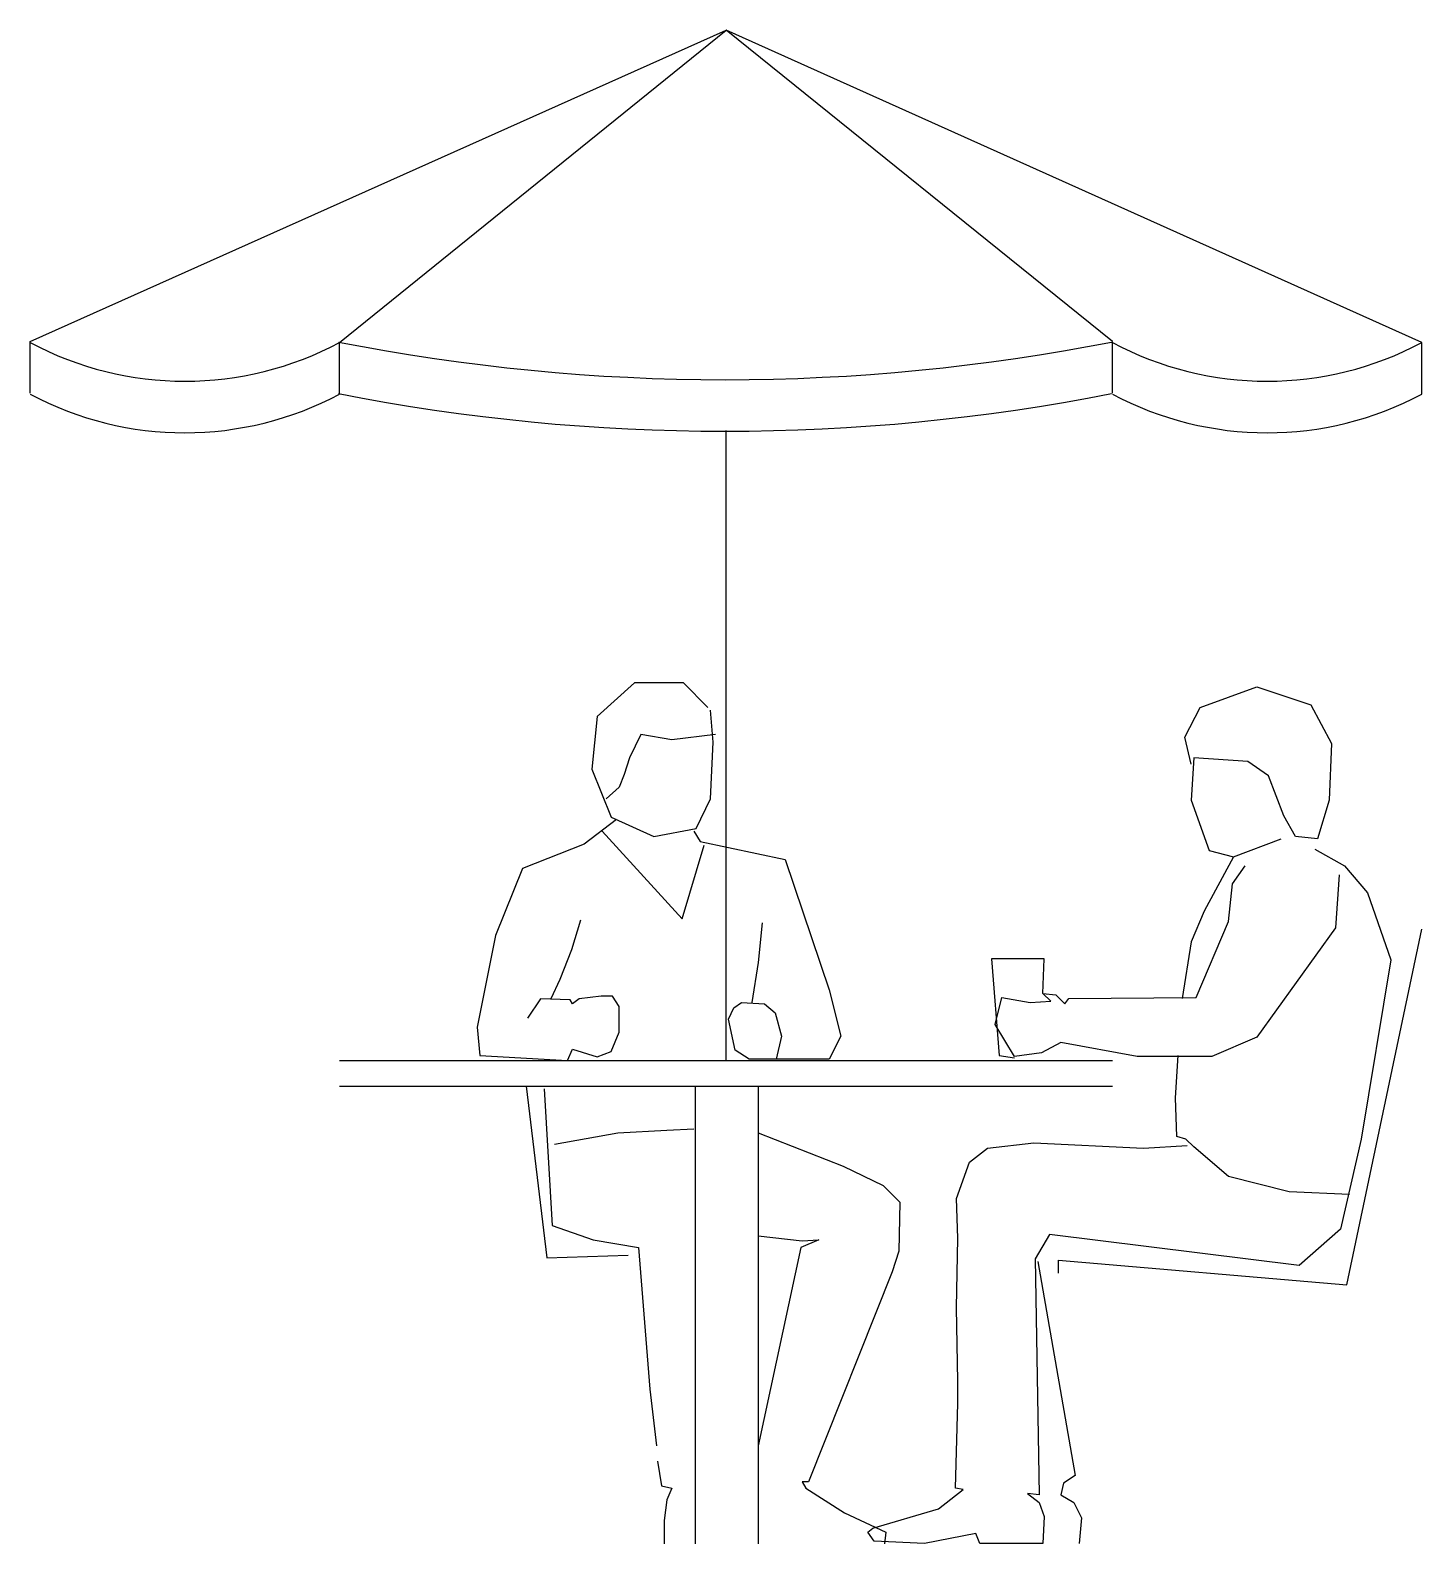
# Model space of a CAD drawing. Extents: x 76087 to 77966, y 18174 to 20218.
import ezdxf

# ---------------------------------------------------------------- set-up
doc = ezdxf.new("R2010")
doc.units = 0
doc.header["$LTSCALE"] = 1270
doc.header["$MEASUREMENT"] = 0
doc.layers.get('0').update_dxf_attribs({"linetype": 'CONTINUOUS'})

msp = doc.modelspace()

# ---------------------------------------------------------------- linework, layer by layer
at = {"linetype": 'CONTINUOUS'}
for p, q in [((76086.7, 19797.2), (77026.3, 20217.6)), ((76504.3, 19795.8), (77026.3, 20217.6)), ((77548.3, 19797.2), (77026.3, 20217.6)), ((77965.9, 19795.8), (77026.3, 20217.6)), ((76086.7, 19727.6), (76086.7, 19797.2)), ((76504.3, 19726.2), (76504.3, 19795.8)), ((77548.3, 19727.6), (77548.3, 19797.2)), ((77965.9, 19726.2), (77965.9, 19795.8)), ((77026.3, 18826.2), (77026.3, 19677.1)), ((76902.7, 19336.1), (76852.3, 19290.9)), ((76968.8, 19336.1), (76902.7, 19336.1)), ((77001.9, 19303), (76968.8, 19336.1)), ((77666.7, 19303), (77743.2, 19330.9)), ((77743.2, 19330.9), (77816.3, 19306.5)), ((77008.9, 19256.1), (77005.4, 19299.6)), ((77645.8, 19263), (77666.7, 19303)), ((77816.3, 19306.5), (77844.1, 19254.3)), ((76852.3, 19290.9), (76845.3, 19219.5)), ((76911.4, 19266.5), (76895.8, 19235.2)), ((76953.2, 19259.5), (76911.4, 19266.5)), ((77012.3, 19266.5), (76953.2, 19259.5)), ((77005.4, 19179.5), (77008.9, 19256.1)), ((77654.5, 19226.5), (77645.8, 19263)), ((77844.1, 19254.3), (77840.7, 19177.8)), ((76895.8, 19235.2), (76888.8, 19212.6)), ((77658, 19235.2), (77654.5, 19177.8)), ((77731, 19230), (77658, 19235.2)), ((76845.3, 19219.5), (76871.4, 19155.1)), ((77758.9, 19210.8), (77731, 19230)), ((76881.8, 19195.2), (76864.4, 19179.5)), ((76888.8, 19212.6), (76881.8, 19195.2)), ((77779.8, 19156.9), (77758.9, 19210.8)), ((76986.2, 19139.5), (77005.4, 19179.5)), ((77654.5, 19177.8), (77678.8, 19109.9)), ((77840.7, 19177.8), (77825, 19125.6)), ((76878.4, 19151.7), (76834.9, 19118.6)), ((76871.4, 19155.1), (76928.8, 19129)), ((77795.4, 19129), (77779.8, 19156.9)), ((76859.2, 19136), (76967.1, 19017.7)), ((76928.8, 19129), (76986.2, 19139.5)), ((76982.8, 19136), (76991.5, 19122.1)), ((76834.9, 19118.6), (76751.3, 19085.5)), ((76967.1, 19017.7), (76996.7, 19116.9)), ((76991.5, 19122.1), (77106.4, 19097.7)), ((77711.9, 19101.2), (77776.3, 19125.6)), ((77825, 19125.6), (77795.4, 19129)), ((77821.5, 19111.6), (77861.5, 19089)), ((77106.4, 19097.7), (77165.5, 18921.9)), ((77711.9, 19101.2), (77671.9, 19028.1)), ((77678.8, 19109.9), (77711.9, 19101.2)), ((76751.3, 19085.5), (76714.8, 18995)), ((77710.2, 19064.7), (77727.6, 19089)), ((77854.6, 19076.8), (77849.4, 19005.5)), ((77861.5, 19089), (77892.9, 19052.5)), ((77704.9, 19014.2), (77710.2, 19064.7)), ((77892.9, 19052.5), (77924.2, 18962)), ((76829.6, 19015.9), (76817.5, 18975.8)), ((77075.1, 19012.4), (77069.8, 18958.4)), ((77671.9, 19028.1), (77654.5, 18986.4)), ((77661.4, 18911.5), (77704.9, 19014.2)), ((76714.8, 18995), (76690.4, 18871.4)), ((77849.4, 19005.5), (77743.2, 18857.6)), ((77865, 18523.5), (77965.9, 19003.7)), ((76817.5, 18975.8), (76801.8, 18935.8)), ((77654.5, 18986.4), (77642.3, 18909.8)), ((77069.8, 18958.4), (77061.1, 18904.5)), ((77384.8, 18963.7), (77395.2, 18833.2)), ((77456.1, 18963.7), (77384.8, 18963.7)), ((77454.4, 18916.8), (77456.1, 18963.7)), ((77924.2, 18962), (77884.2, 18720.1)), ((76801.8, 18935.8), (76789.6, 18909.7)), ((76775.7, 18909.7), (76758.3, 18883.6)), ((76815.7, 18908), (76775.7, 18909.7)), ((76819.2, 18902.7), (76815.7, 18908)), ((76827.9, 18909.7), (76819.2, 18902.7)), ((76857.5, 18913.2), (76827.9, 18909.7)), ((76873.1, 18913.2), (76857.5, 18913.2)), ((76881.8, 18899.3), (76873.1, 18913.2)), ((77165.5, 18921.9), (77181.2, 18859.2)), ((77390, 18875), (77398.7, 18911.5)), ((77398.7, 18911.5), (77437, 18904.6)), ((77437, 18904.6), (77464.8, 18906.3)), ((77454.4, 18916.8), (77471.8, 18915)), ((77464.8, 18906.3), (77454.4, 18916.8)), ((77471.8, 18915), (77484, 18902.8)), ((77484, 18902.8), (77489.2, 18909.8)), ((77489.2, 18909.8), (77661.4, 18911.5)), ((76881.8, 18864.5), (76881.8, 18899.3)), ((77029.8, 18881.9), (77036.8, 18897.5)), ((77036.8, 18897.5), (77047.2, 18904.5)), ((77047.2, 18904.5), (77078.5, 18902.7)), ((77078.5, 18902.7), (77092.5, 18890.6)), ((77092.5, 18890.6), (77101.2, 18859.2)), ((76690.4, 18871.4), (76693.9, 18833.1)), ((77038.5, 18840.1), (77029.8, 18881.9)), ((77416.1, 18831.5), (77390, 18875)), ((76871.4, 18838.4), (76881.8, 18864.5)), ((77101.2, 18859.2), (77094.2, 18827.9)), ((77181.2, 18859.2), (77165.5, 18827.9)), ((77478.7, 18850.6), (77452.6, 18836.7)), ((77581.4, 18831.5), (77478.7, 18850.6)), ((77743.2, 18857.6), (77682.3, 18831.5)), ((76504.3, 18826.2), (77548.3, 18826.2)), ((76693.9, 18833.1), (76812.2, 18826.2)), ((76812.2, 18826.2), (76819.2, 18841.8)), ((76819.2, 18841.8), (76852.3, 18831.4)), ((76852.3, 18831.4), (76871.4, 18838.4)), ((77057.7, 18827.9), (77038.5, 18840.1)), ((77165.5, 18827.9), (77057.7, 18827.9)), ((77395.2, 18833.2), (77416.1, 18829.8)), ((77452.6, 18836.7), (77416.1, 18831.5)), ((77682.3, 18831.5), (77581.4, 18831.5)), ((77633.6, 18775.8), (77637.1, 18833.2)), ((76504.3, 18791.4), (77548.3, 18791.4)), ((76756.6, 18791.4), (76784.4, 18560)), ((76780.9, 18787.9), (76791.4, 18603.5)), ((76984.5, 18791.4), (76984.5, 18173.7)), ((77069.8, 18791.4), (77069.8, 18173.7)), ((77635.3, 18723.6), (77633.6, 18775.8)), ((76794.8, 18713.1), (76880.1, 18728.7)), ((76880.1, 18728.7), (76946.2, 18732.2)), ((76946.2, 18732.2), (76982.8, 18734)), ((77069.8, 18728.7), (77184.7, 18683.5)), ((77647.5, 18720.1), (77635.3, 18723.6)), ((77355.2, 18688.8), (77379.6, 18708)), ((77379.6, 18708), (77442.2, 18714.9)), ((77442.2, 18714.9), (77590.1, 18708)), ((77590.1, 18708), (77649.3, 18711.4)), ((77658, 18709.7), (77647.5, 18720.1)), ((77704.9, 18669.7), (77658, 18709.7)), ((77884.2, 18720.1), (77856.3, 18598.3)), ((77184.7, 18683.5), (77238.6, 18657.4)), ((77337.8, 18640.1), (77355.2, 18688.8)), ((77786.7, 18648.8), (77704.9, 18669.7)), ((77238.6, 18657.4), (77261.2, 18634.8)), ((77868.5, 18645.3), (77786.7, 18648.8)), ((77261.2, 18634.8), (77259.5, 18568.7)), ((77339.5, 18586.2), (77337.8, 18640.1)), ((76791.4, 18603.5), (76847, 18584.3)), ((76847, 18584.3), (76907.9, 18573.9)), ((77069.8, 18589.5), (77129, 18582.6)), ((77151.6, 18584.3), (77127.3, 18573.9)), ((77129, 18582.6), (77151.6, 18584.3)), ((77337.8, 18492.2), (77339.5, 18586.2)), ((77463.1, 18591.4), (77443.9, 18558.3)), ((77800.6, 18549.6), (77463.1, 18591.4)), ((77856.3, 18598.3), (77800.6, 18549.6)), ((76784.4, 18560), (76894, 18563.4)), ((76907.9, 18573.9), (76923.6, 18382.5)), ((77127.3, 18573.9), (77069.8, 18305.9)), ((77259.5, 18568.7), (77250.8, 18540.8)), ((77250.8, 18540.8), (77137.7, 18257.2)), ((77443.9, 18558.3), (77449.2, 18239.9)), ((77447.4, 18554.8), (77497.9, 18266)), ((77475.3, 18556.5), (77865, 18523.5)), ((77475.3, 18539.1), (77475.3, 18556.5)), ((77339.5, 18393), (77337.8, 18492.2)), ((76923.6, 18382.5), (76932.3, 18305.9)), ((77339.5, 18363.4), (77339.5, 18393)), ((77336.1, 18248.6), (77339.5, 18363.4)), ((76934, 18285), (76939.3, 18252)), ((76939.3, 18252), (76953.2, 18248.5)), ((77129, 18257.2), (77134.2, 18248.5)), ((77137.7, 18257.2), (77129, 18257.2)), ((77482.2, 18255.6), (77478.7, 18239.9)), ((77497.9, 18266), (77482.2, 18255.6)), ((76946.2, 18232.8), (76942.7, 18205)), ((76953.2, 18248.5), (76946.2, 18232.8)), ((77134.2, 18248.5), (77186.4, 18215.4)), ((77313.4, 18220.8), (77346.5, 18246.9)), ((77346.5, 18246.9), (77336.1, 18248.6)), ((77433.5, 18241.6), (77449.2, 18229.5)), ((77449.2, 18239.9), (77433.5, 18241.6)), ((77478.7, 18239.9), (77496.1, 18229.5)), ((77186.4, 18215.4), (77242.1, 18189.3)), ((77224.8, 18194.7), (77313.4, 18220.8)), ((77449.2, 18229.5), (77456.1, 18210.3)), ((77496.1, 18229.5), (77506.6, 18208.6)), ((76942.7, 18205), (76942.7, 18173.7)), ((77217.8, 18189.4), (77224.8, 18194.7)), ((77456.1, 18210.3), (77454.4, 18173.8)), ((77506.6, 18208.6), (77503.1, 18173.8)), ((77226.5, 18177.3), (77217.8, 18189.4)), ((77294.4, 18173.8), (77226.5, 18177.3)), ((77242.1, 18189.3), (77240.4, 18173.7)), ((77363.9, 18187.7), (77294.4, 18173.8)), ((77369.1, 18173.8), (77363.9, 18187.7)), ((77454.4, 18173.8), (77369.1, 18173.8))]:
    msp.add_line(p, q, dxfattribs=at)
for centre, radius, start, end in [((76295.5, 20187), 443.4, 241.911, 298.0989), ((77025, 22451.7), 2706, 258.8776, 281.1228), ((77757.1, 20187), 443.4, 241.901, 298.089), ((76295.5, 20117.4), 443.4, 241.911, 298.0989), ((77025, 22382.1), 2706, 258.8776, 281.1231), ((77757.1, 20117.4), 443.4, 241.901, 298.089)]:
    msp.add_arc(centre, radius, start, end, dxfattribs=at)

doc.saveas('drawing.dxf')
